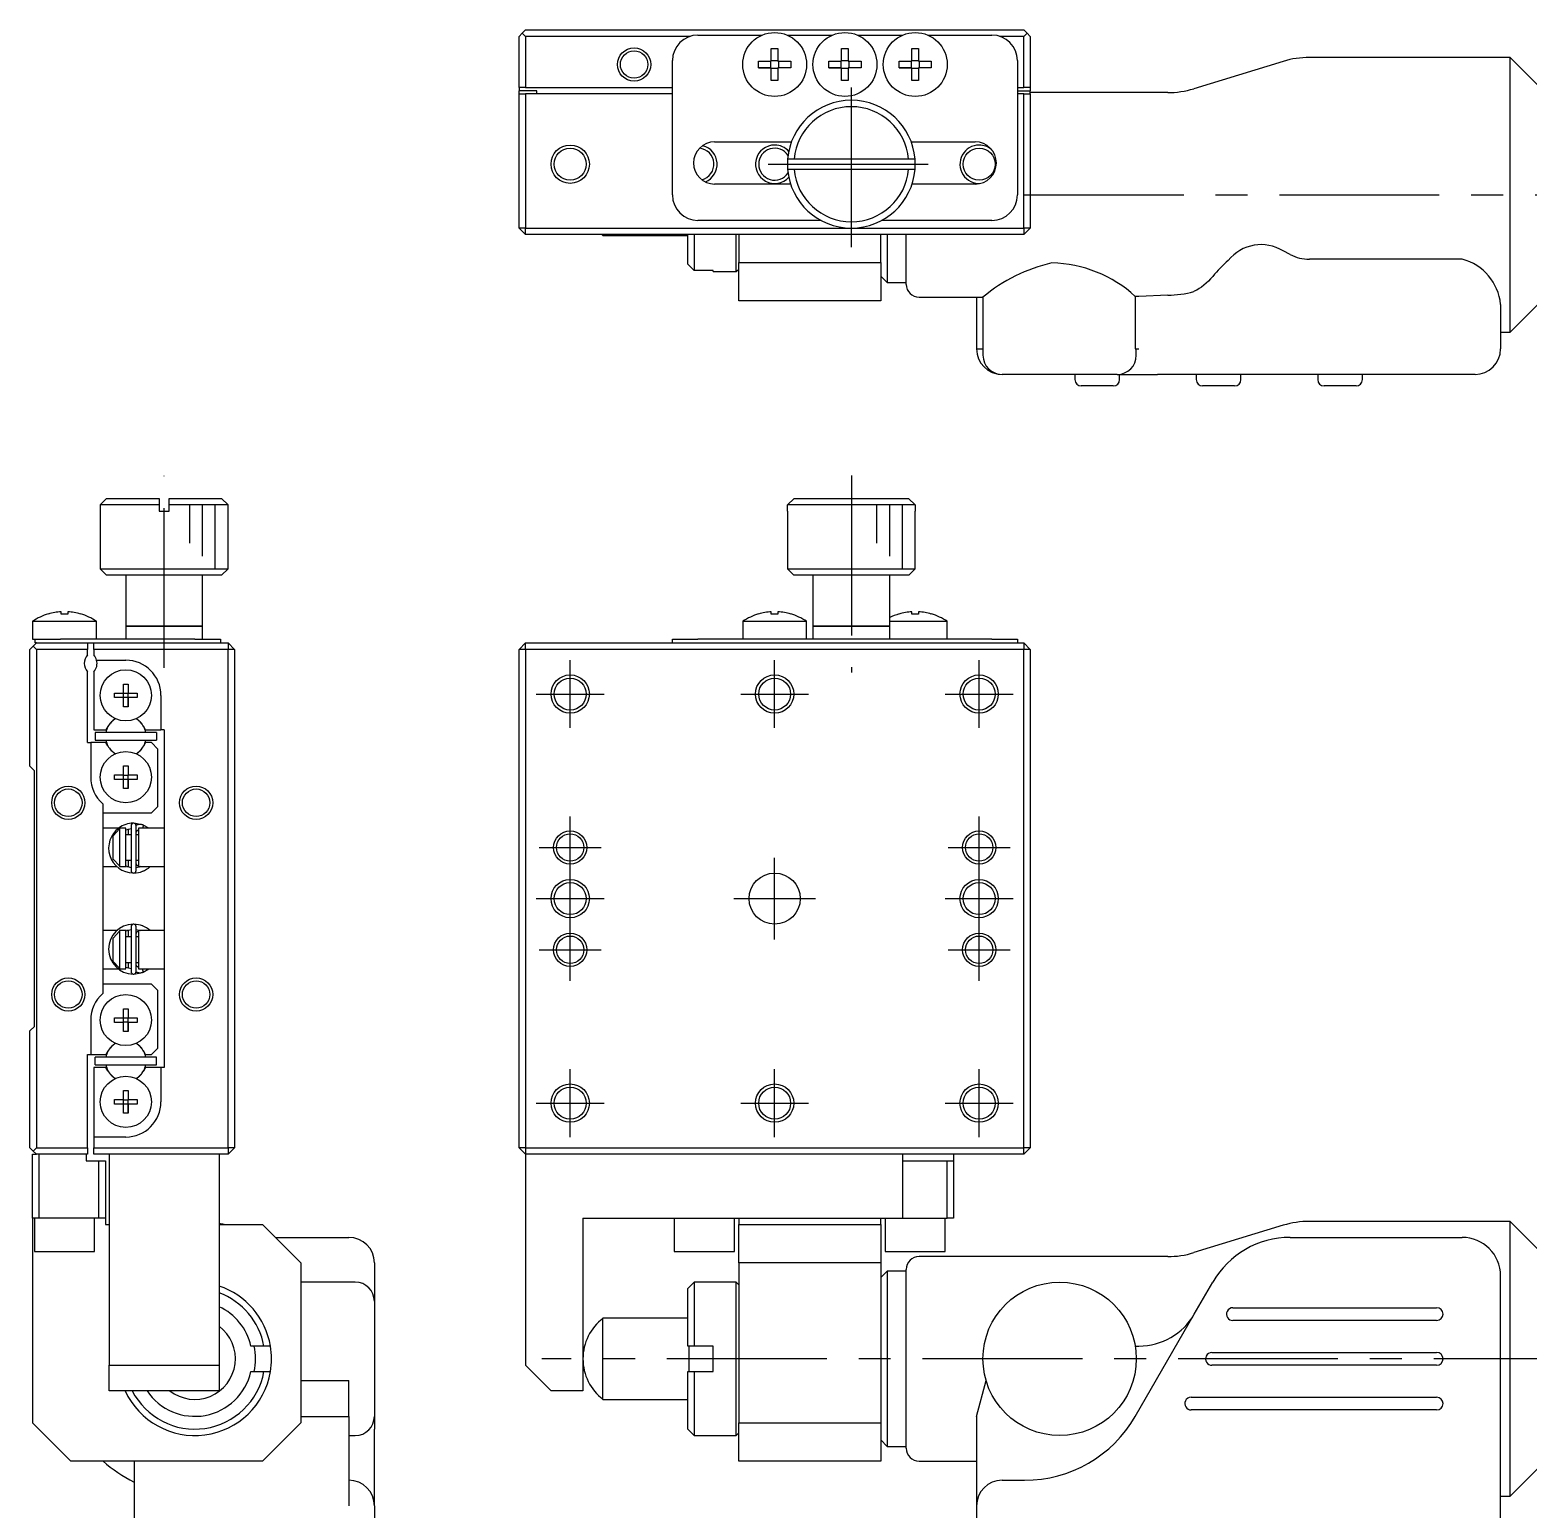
# Model space of a CAD drawing. Extents: x 19 to 436, y 13 to 209.
# Drawn here: x 26.1 to 143.3, y 93.2 to 208.9 of the extents above; entities that cross this region are included whole.
import ezdxf

# ---------------------------------------------------------------- set-up
doc = ezdxf.new("R2010")
doc.units = 0
doc.header["$LTSCALE"] = 10
doc.linetypes.add('CENTER', pattern=[2, 1.25, -0.25, 0.25, -0.25])
doc.layers.get('0').update_dxf_attribs({"linetype": 'CONTINUOUS'})
doc.layers.add('CENTER', color=1, linetype='CENTER')

msp = doc.modelspace()

# ---------------------------------------------------------------- linework, layer by layer
at = {"color": 7, "linetype": 'CONTINUOUS'}
for p, q in [((64.344929, 208.425), (64.594929, 208.675)), ((64.594929, 208.675), (64.844929, 208.925)), ((64.594929, 208.675), (64.844929, 208.425)), ((64.844929, 208.925), (103.844929, 208.925)), ((104.094929, 208.675), (103.844929, 208.925)), ((103.844929, 208.425), (104.094929, 208.675)), ((104.094929, 208.675), (104.344929, 208.425)), ((64.344929, 204.425), (64.344929, 208.425)), ((64.844929, 208.425), (64.844929, 204.425)), ((77.72043, 208.425), (64.844929, 208.425)), ((78.344929, 208.525), (83.365134, 208.525)), ((84.084929, 207.48359), (84.604929, 207.48359)), ((84.084929, 206.485), (84.084929, 207.48359)), ((84.604929, 207.48359), (84.604929, 206.485)), ((85.324725, 208.525), (88.865134, 208.525)), ((89.584929, 207.48359), (90.104929, 207.48359)), ((89.584929, 206.485), (89.584929, 207.48359)), ((90.104929, 207.48359), (90.104929, 206.485)), ((90.824725, 208.525), (94.365134, 208.525)), ((95.084929, 207.48359), (95.604929, 207.48359)), ((95.084929, 206.485), (95.084929, 207.48359)), ((95.604929, 207.48359), (95.604929, 206.485)), ((96.324725, 208.525), (101.344929, 208.525)), ((103.844929, 208.425), (101.969429, 208.425)), ((103.844929, 204.425), (103.844929, 208.425)), ((104.344929, 208.425), (104.344929, 204.425)), ((76.344929, 196.025), (76.344929, 206.525)), ((83.08634, 205.965), (83.08634, 206.485)), ((83.08634, 206.485), (84.084929, 206.485)), ((84.043555, 205.965), (84.043555, 206.485)), ((84.084929, 206.526375), (84.604929, 206.526375)), ((84.604929, 206.485), (85.603519, 206.485)), ((84.646304, 206.485), (84.646304, 205.965)), ((85.603519, 206.485), (85.603519, 205.965)), ((88.58634, 205.965), (88.58634, 206.485)), ((88.58634, 206.485), (89.584929, 206.485)), ((89.543555, 205.965), (89.543555, 206.485)), ((89.584929, 206.526375), (90.104929, 206.526375)), ((90.104929, 206.485), (91.103519, 206.485)), ((90.146304, 206.485), (90.146304, 205.965)), ((91.103519, 206.485), (91.103519, 205.965)), ((94.08634, 205.965), (94.08634, 206.485)), ((94.08634, 206.485), (95.084929, 206.485)), ((95.043555, 205.965), (95.043555, 206.485)), ((95.084929, 206.526375), (95.604929, 206.526375)), ((95.604929, 206.485), (96.603519, 206.485)), ((95.646304, 206.485), (95.646304, 205.965)), ((96.603519, 206.485), (96.603519, 205.965)), ((103.344929, 206.525), (103.344929, 196.025)), ((124.144984, 206.469461), (117.144875, 204.330539)), ((141.894929, 206.775), (126.190513, 206.775)), ((141.894929, 185.275), (141.894929, 206.775)), ((144.144929, 204.525), (141.894929, 206.775)), ((84.084929, 205.965), (83.08634, 205.965)), ((83.08634, 205.965), (84.043555, 205.965)), ((84.084929, 205.965), (84.043555, 205.965)), ((84.084929, 204.96641), (84.084929, 205.965)), ((84.604929, 205.923625), (84.084929, 205.923625)), ((84.604929, 205.965), (84.604929, 204.96641)), ((85.603519, 205.965), (84.604929, 205.965)), ((84.646304, 205.965), (84.604929, 205.965)), ((85.603519, 205.965), (84.646304, 205.965)), ((89.584929, 205.965), (88.58634, 205.965)), ((88.58634, 205.965), (89.543555, 205.965)), ((89.584929, 205.965), (89.543555, 205.965)), ((89.584929, 204.96641), (89.584929, 205.965)), ((90.104929, 205.923625), (89.584929, 205.923625)), ((90.104929, 205.965), (90.104929, 204.96641)), ((91.103519, 205.965), (90.104929, 205.965)), ((90.146304, 205.965), (90.104929, 205.965)), ((91.103519, 205.965), (90.146304, 205.965)), ((95.084929, 205.965), (94.08634, 205.965)), ((94.08634, 205.965), (95.043555, 205.965)), ((95.084929, 205.965), (95.043555, 205.965)), ((95.084929, 204.96641), (95.084929, 205.965)), ((95.604929, 205.923625), (95.084929, 205.923625)), ((95.604929, 205.965), (95.604929, 204.96641)), ((96.603519, 205.965), (95.604929, 205.965)), ((95.646304, 205.965), (95.604929, 205.965)), ((96.603519, 205.965), (95.646304, 205.965)), ((64.844929, 204.425), (64.344929, 204.425)), ((64.344929, 204.425), (64.344929, 204.175)), ((65.744929, 204.175), (64.344929, 204.175)), ((64.344929, 203.925), (64.344929, 204.175)), ((64.844929, 204.425), (76.344929, 204.425)), ((65.744929, 203.925), (65.744929, 204.175)), ((84.604929, 204.96641), (84.084929, 204.96641)), ((90.104929, 204.96641), (89.584929, 204.96641)), ((95.604929, 204.96641), (95.084929, 204.96641)), ((103.344929, 204.425), (103.844929, 204.425)), ((103.344929, 204.175), (104.344929, 204.175)), ((104.344929, 204.425), (103.844929, 204.425)), ((104.344929, 204.425), (104.344929, 204.175)), ((104.344929, 203.925), (104.344929, 204.175)), ((115.099346, 204.025), (104.344929, 204.025)), ((64.344929, 193.425), (64.344929, 203.925)), ((64.344929, 203.925), (64.844929, 203.925)), ((64.844929, 203.925), (64.844929, 193.425)), ((76.344929, 203.925), (64.844929, 203.925)), ((103.844929, 203.925), (103.344929, 203.925)), ((103.844929, 193.425), (103.844929, 203.925)), ((103.844929, 203.925), (104.344929, 203.925)), ((104.344929, 203.925), (104.344929, 193.425)), ((79.644929, 200.175), (85.661181, 200.175)), ((95.028678, 200.175), (100.044929, 200.175)), ((85.862742, 198.825), (85.360955, 198.825)), ((94.827116, 198.825), (85.862742, 198.825)), ((95.328904, 198.825), (94.827116, 198.825)), ((85.360955, 198.025), (85.862742, 198.025)), ((85.862742, 198.025), (94.827116, 198.025)), ((94.827116, 198.025), (95.328904, 198.025)), ((85.591247, 196.875), (79.644929, 196.875)), ((100.044929, 196.875), (95.098612, 196.875)), ((64.844929, 193.425), (64.344929, 193.425)), ((64.844929, 192.925), (64.344929, 193.425)), ((64.844929, 193.425), (90.344929, 193.425)), ((64.844929, 192.925), (64.844929, 193.425)), ((87.970061, 194.025), (78.344929, 194.025)), ((90.344929, 193.425), (103.844929, 193.425)), ((101.344929, 194.025), (92.719798, 194.025)), ((103.844929, 193.425), (103.844929, 192.925)), ((104.344929, 193.425), (103.844929, 192.925)), ((104.344929, 193.425), (103.844929, 193.425)), ((103.844929, 192.925), (64.844929, 192.925)), ((70.911953, 192.85), (70.911953, 192.925)), ((70.911953, 192.85), (77.544929, 192.85)), ((77.544929, 190.616673), (77.544929, 192.925)), ((78.044929, 192.925), (78.044929, 190.10892)), ((81.344929, 190.025), (81.344929, 192.925)), ((81.544929, 192.925), (81.544929, 190.725)), ((92.644929, 190.725), (92.644929, 192.925)), ((93.144929, 192.925), (93.144929, 189.175)), ((94.644929, 189.025), (94.644929, 192.925)), ((124.686381, 191.35341), (124.144984, 191.63926)), ((78.044929, 190.10892), (77.544929, 190.616673)), ((79.544929, 190.10892), (78.044929, 190.10892)), ((79.544929, 190.025), (79.544929, 190.10892)), ((79.544929, 190.025), (81.344929, 190.025)), ((81.344929, 190.025), (81.544929, 190.225)), ((81.544929, 190.725), (92.644929, 190.725)), ((81.544929, 187.725), (81.544929, 190.725)), ((92.644929, 190.725), (92.644929, 187.725)), ((138.144929, 190.993847), (126.190513, 190.993847)), ((92.644929, 189.675), (93.144929, 189.175)), ((93.144929, 189.175), (94.644929, 189.175)), ((117.74931, 188.815841), (117.562742, 188.690072)), ((117.932474, 188.955397), (117.74931, 188.815841)), ((118.111885, 189.108471), (117.932474, 188.955397)), ((118.287199, 189.274771), (118.111885, 189.108471)), ((118.458081, 189.45398), (118.287199, 189.274771)), ((118.624204, 189.645753), (118.458081, 189.45398)), ((92.644929, 187.725), (81.544929, 187.725)), ((95.644929, 188.025), (100.644929, 188.025)), ((100.144929, 188.025), (100.144929, 183.975)), ((100.644929, 188.025), (100.644929, 183.475)), ((112.850701, 188.087746), (112.561009, 188.087746)), ((112.561009, 188.087746), (112.561009, 183.975)), ((115.099346, 188.173484), (112.850701, 188.087746)), ((117.180828, 188.480825), (117.144875, 188.464771)), ((117.373127, 188.578328), (117.180828, 188.480825)), ((117.562742, 188.690072), (117.373127, 188.578328)), ((141.144929, 187.462728), (141.144929, 183.975)), ((141.894929, 185.275), (144.144929, 187.525)), ((141.144929, 185.275), (141.894929, 185.275)), ((100.144929, 183.975), (100.644929, 183.975)), ((112.561009, 183.975), (112.850701, 183.975)), ((112.644929, 183.475), (112.644929, 183.975)), ((111.144929, 181.975), (102.144929, 181.975)), ((107.834269, 181.975), (107.834269, 181.575)), ((111.144929, 181.975), (114.294077, 181.975)), ((111.334269, 181.575), (111.334269, 181.975)), ((120.356254, 181.975), (114.294077, 181.975)), ((117.334269, 181.975), (117.334269, 181.575)), ((124.686381, 181.975), (120.356254, 181.975)), ((120.834269, 181.575), (120.834269, 181.975)), ((138.144929, 181.975), (124.686381, 181.975)), ((126.834269, 181.975), (126.834269, 181.575)), ((130.334269, 181.575), (130.334269, 181.975)), ((139.144929, 181.975), (138.144929, 181.975)), ((110.834269, 181.075), (108.334269, 181.075)), ((120.334269, 181.075), (117.834269, 181.075)), ((129.834269, 181.075), (127.334269, 181.075)), ((32.075, 172.275), (31.575, 171.775)), ((36.175, 171.775), (31.575, 171.775)), ((31.575, 171.775), (31.575, 166.775)), ((32.075, 172.275), (36.175, 172.275)), ((36.175, 172.275), (36.175, 171.775)), ((36.175, 171.775), (36.175, 171.275)), ((36.175, 171.275), (36.975, 171.275)), ((36.975, 172.275), (41.075, 172.275)), ((36.975, 171.775), (36.975, 172.275)), ((41.575, 171.775), (36.975, 171.775)), ((36.975, 171.275), (36.975, 171.775)), ((41.575, 171.775), (41.075, 172.275)), ((41.575, 166.775), (41.575, 171.775)), ((85.344929, 171.275), (85.360955, 171.275)), ((85.344929, 171.275), (85.344929, 166.775)), ((85.360955, 171.775), (85.862742, 172.275)), ((95.328904, 171.775), (85.360955, 171.775)), ((85.360955, 171.275), (85.360955, 171.775)), ((85.862742, 172.275), (94.827116, 172.275)), ((94.827116, 172.275), (95.328904, 171.775)), ((95.328904, 171.775), (95.328904, 171.275)), ((95.328904, 171.275), (95.344929, 171.275)), ((95.344929, 166.775), (95.344929, 171.275)), ((31.575, 166.775), (36.575, 166.775)), ((31.575, 166.775), (32.075, 166.275)), ((36.575, 166.775), (41.575, 166.775)), ((41.075, 166.275), (41.575, 166.775)), ((85.344929, 166.775), (95.344929, 166.775)), ((85.344929, 166.775), (85.844929, 166.275)), ((94.844929, 166.275), (95.344929, 166.775)), ((36.575, 166.275), (32.075, 166.275)), ((33.575, 166.275), (33.575, 162.275)), ((41.075, 166.275), (36.575, 166.275)), ((39.575, 162.275), (39.575, 166.275)), ((94.844929, 166.275), (85.844929, 166.275)), ((87.344929, 166.275), (87.344929, 162.275)), ((93.344929, 162.275), (93.344929, 166.275)), ((27.51641, 163.237581), (27.513067, 163.244436)), ((28.515, 163.237581), (28.515, 163.409953)), ((29.035, 163.237581), (28.515, 163.237581)), ((29.035, 163.409953), (29.035, 163.237581)), ((30.036933, 163.244436), (30.03359, 163.237581)), ((83.08634, 163.237581), (83.082997, 163.244436)), ((83.08634, 163.237581), (83.082997, 163.244436)), ((84.084929, 163.237581), (84.084929, 163.409953)), ((84.604929, 163.237581), (84.084929, 163.237581)), ((84.604929, 163.409953), (84.604929, 163.237581)), ((85.606862, 163.244436), (85.603519, 163.237581)), ((85.606862, 163.244436), (85.603519, 163.237581)), ((94.08634, 163.237581), (94.082997, 163.244436)), ((94.08634, 163.237581), (94.082997, 163.244436)), ((95.084929, 163.237581), (95.084929, 163.409953)), ((95.604929, 163.237581), (95.084929, 163.237581)), ((95.604929, 163.409953), (95.604929, 163.237581)), ((96.606862, 163.244436), (96.603519, 163.237581)), ((96.606862, 163.244436), (96.603519, 163.237581)), ((26.275, 162.666657), (31.275, 162.666657)), ((26.275, 162.666657), (26.275, 161.275)), ((31.275, 161.275), (31.275, 162.666657)), ((33.575, 162.275), (36.575, 162.275)), ((39.575, 162.275), (33.575, 162.275)), ((33.575, 162.275), (33.575, 161.275)), ((36.575, 162.275), (39.575, 162.275)), ((39.575, 161.275), (39.575, 162.275)), ((81.844929, 162.666657), (86.844929, 162.666657)), ((81.844929, 162.666657), (81.844929, 161.275)), ((86.844929, 161.275), (86.844929, 162.666657)), ((87.344929, 162.275), (93.344929, 162.275)), ((93.344929, 162.275), (87.344929, 162.275)), ((87.344929, 162.275), (87.344929, 161.275)), ((93.344929, 162.666657), (97.844929, 162.666657)), ((93.344929, 161.275), (93.344929, 162.275)), ((97.844929, 161.275), (97.844929, 162.666657)), ((26.325, 160.725), (26.075, 160.475)), ((26.275, 161.275), (26.475, 161.275)), ((26.325, 160.725), (26.575, 160.975)), ((26.575, 160.475), (26.325, 160.725)), ((26.475, 160.975), (26.475, 161.275)), ((26.475, 161.275), (28.475, 161.275)), ((26.575, 160.975), (26.475, 160.975)), ((26.575, 160.975), (30.575, 160.975)), ((29.85, 161.275), (28.475, 161.275)), ((38.975, 161.275), (29.85, 161.275)), ((30.575, 160.975), (31.075, 160.975)), ((30.575, 160.975), (30.575, 160.475)), ((31.075, 160.975), (41.575, 160.975)), ((31.075, 160.475), (31.075, 160.975)), ((38.975, 161.275), (40.975, 161.275)), ((40.975, 161.275), (40.975, 160.975)), ((41.575, 160.975), (41.575, 160.475)), ((42.075, 160.475), (41.575, 160.975)), ((64.844929, 160.975), (64.344929, 160.475)), ((64.844929, 160.475), (64.844929, 160.975)), ((64.844929, 160.975), (103.844929, 160.975)), ((76.344929, 160.975), (76.344929, 161.275)), ((76.344929, 161.275), (78.344929, 161.275)), ((81.844929, 161.275), (78.344929, 161.275)), ((101.344929, 161.275), (81.844929, 161.275)), ((87.344929, 161.275), (86.844929, 161.275)), ((101.344929, 161.275), (103.344929, 161.275)), ((103.344929, 161.275), (103.344929, 160.975)), ((103.844929, 160.975), (103.844929, 160.475)), ((104.344929, 160.475), (103.844929, 160.975)), ((26.075, 151.325), (26.075, 160.475)), ((26.575, 160.475), (26.575, 121.475)), ((30.575, 160.475), (26.575, 160.475)), ((30.575, 160.036438), (30.575, 160.475)), ((31.075, 160.475), (31.075, 160.036438)), ((41.575, 160.475), (31.075, 160.475)), ((31.293246, 159.625), (33.575, 159.625)), ((41.575, 121.475), (41.575, 160.475)), ((42.075, 160.475), (41.575, 160.475)), ((42.075, 160.475), (42.075, 121.475)), ((64.844929, 160.475), (64.344929, 160.475)), ((64.344929, 121.475), (64.344929, 160.475)), ((103.844929, 160.475), (64.844929, 160.475)), ((64.844929, 160.475), (64.844929, 121.475)), ((103.844929, 121.475), (103.844929, 160.475)), ((104.344929, 160.475), (103.844929, 160.475)), ((104.344929, 160.475), (104.344929, 121.475)), ((30.575, 153.175), (30.575, 158.713562)), ((31.075, 158.713562), (31.075, 154.175)), ((33.395, 157.761361), (33.755, 157.761361)), ((33.395, 157.055), (33.395, 157.761361)), ((33.755, 157.761361), (33.755, 157.055)), ((33.755, 157.761361), (33.755, 157.055)), ((32.688639, 157.055), (33.395, 157.055)), ((32.688639, 156.695), (32.688639, 157.055)), ((33.395, 156.695), (32.688639, 156.695)), ((33.405372, 157.044628), (33.395, 157.055)), ((33.405372, 156.705372), (33.395, 156.695)), ((33.395, 155.988639), (33.395, 156.695)), ((33.755, 155.988639), (33.395, 155.988639)), ((33.405372, 156.705372), (33.405372, 157.044628)), ((33.405372, 157.044628), (33.744628, 157.044628)), ((33.744628, 156.705372), (33.405372, 156.705372)), ((33.744628, 157.044628), (33.755, 157.055)), ((33.744628, 157.044628), (33.744628, 156.705372)), ((33.744628, 156.705372), (33.755, 156.695)), ((33.755, 157.055), (34.461361, 157.055)), ((33.755, 156.695), (33.755, 155.988639)), ((34.461361, 156.695), (33.755, 156.695)), ((33.755, 155.988639), (33.755, 156.695)), ((34.461361, 157.055), (34.461361, 156.695)), ((36.325, 156.875), (36.325, 154.175)), ((31.075, 154.175), (32.024194, 154.175)), ((35.975, 153.975), (31.175, 153.975)), ((31.175, 153.975), (31.175, 153.375)), ((32.17436, 154.435095), (32.024194, 154.175)), ((35.125806, 154.175), (34.97564, 154.435095)), ((35.125806, 154.175), (36.325, 154.175)), ((35.975, 153.975), (35.975, 153.375)), ((36.575, 154.175), (36.325, 154.175)), ((36.575, 154.175), (36.575, 127.775)), ((30.575, 153.175), (30.825, 153.175)), ((30.825, 153.175), (30.825, 150.475)), ((32.024194, 153.175), (30.825, 153.175)), ((31.175, 153.375), (35.975, 153.375)), ((32.17436, 152.914905), (32.024194, 153.175)), ((35.125806, 153.175), (34.97564, 152.914905)), ((35.575, 153.175), (35.125806, 153.175)), ((36.075, 152.675), (35.575, 153.175)), ((36.075, 148.175), (36.075, 152.675)), ((26.075, 151.325), (26.425, 150.975)), ((33.395, 151.361361), (33.755, 151.361361)), ((33.395, 150.655), (33.395, 151.361361)), ((33.755, 151.361361), (33.755, 150.655)), ((33.755, 151.361361), (33.755, 150.655)), ((26.425, 130.975), (26.425, 150.975)), ((32.688639, 150.655), (33.395, 150.655)), ((32.688639, 150.295), (32.688639, 150.655)), ((33.395, 150.295), (32.688639, 150.295)), ((33.405372, 150.644628), (33.395, 150.655)), ((33.405372, 150.305372), (33.395, 150.295)), ((33.395, 149.588639), (33.395, 150.295)), ((33.405372, 150.305372), (33.405372, 150.644628)), ((33.405372, 150.644628), (33.744628, 150.644628)), ((33.744628, 150.305372), (33.405372, 150.305372)), ((33.744628, 150.644628), (33.755, 150.655)), ((33.744628, 150.644628), (33.744628, 150.305372)), ((33.744628, 150.305372), (33.755, 150.295)), ((33.755, 150.655), (34.461361, 150.655)), ((33.755, 150.295), (33.755, 149.588639)), ((34.461361, 150.295), (33.755, 150.295)), ((33.755, 149.588639), (33.755, 150.295)), ((34.461361, 150.655), (34.461361, 150.295)), ((33.755, 149.588639), (33.395, 149.588639)), ((31.775, 148.395938), (31.775, 133.554062)), ((35.575, 147.675), (36.075, 148.175)), ((31.775, 147.675), (35.575, 147.675)), ((33.981482, 146.678078), (33.981482, 143.178078)), ((34.954232, 146.71711), (34.205759, 146.876617)), ((34.410199, 146.724082), (34.378885, 146.710083)), ((34.381482, 143.178078), (34.381482, 146.678078)), ((34.442334, 146.736569), (34.410199, 146.724082)), ((34.475039, 146.747431), (34.442334, 146.736569)), ((34.508233, 146.756642), (34.475039, 146.747431)), ((34.541836, 146.764181), (34.508233, 146.756642)), ((34.575766, 146.770028), (34.541836, 146.764181)), ((34.609939, 146.774171), (34.575766, 146.770028)), ((34.644273, 146.776599), (34.609939, 146.774171)), ((34.678685, 146.777307), (34.644273, 146.776599)), ((34.713089, 146.776292), (34.678685, 146.777307)), ((34.747404, 146.773556), (34.713089, 146.776292)), ((34.781544, 146.769106), (34.747404, 146.773556)), ((34.815427, 146.762952), (34.781544, 146.769106)), ((34.84897, 146.755108), (34.815427, 146.762952)), ((34.88209, 146.745593), (34.84897, 146.755108)), ((34.953604, 146.717423), (34.880973, 146.474992)), ((34.914706, 146.73443), (34.88209, 146.745593)), ((34.8961, 146.532599), (34.889831, 146.517911)), ((34.902183, 146.547322), (34.8961, 146.532599)), ((34.908039, 146.561989), (34.902183, 146.547322)), ((34.913632, 146.576504), (34.908039, 146.561989)), ((34.918927, 146.590776), (34.913632, 146.576504)), ((34.945057, 146.722361), (34.914706, 146.73443)), ((34.923889, 146.604713), (34.918927, 146.590776)), ((34.928487, 146.618227), (34.923889, 146.604713)), ((34.932692, 146.631232), (34.928487, 146.618227)), ((34.936476, 146.643644), (34.932692, 146.631232)), ((34.939816, 146.655385), (34.936476, 146.643644)), ((34.942691, 146.666379), (34.939816, 146.655385)), ((34.945081, 146.676556), (34.942691, 146.666379)), ((34.943376, 146.722715), (34.945635, 146.722062)), ((35.366268, 146.47502), (34.944514, 146.721319)), ((34.946972, 146.685853), (34.945081, 146.676556)), ((34.945635, 146.722062), (34.94739, 146.720238)), ((34.948352, 146.694208), (34.946972, 146.685853)), ((34.94739, 146.720238), (34.948632, 146.717254)), ((34.949212, 146.70157), (34.948352, 146.694208)), ((34.948632, 146.717254), (34.949352, 146.71313)), ((34.949546, 146.70789), (34.949212, 146.70157)), ((34.949352, 146.71313), (34.949546, 146.70789)), ((32.996566, 146.475), (31.775, 146.475)), ((32.575, 145.891515), (33.075, 146.420683)), ((32.575, 144.058485), (32.575, 145.891515)), ((33.075, 146.475), (33.075, 146.420683)), ((33.575, 146.475), (33.075, 146.475)), ((33.075, 146.420683), (33.075, 143.529317)), ((33.574868, 146.355394), (33.981431, 146.466258)), ((33.575, 143.475), (33.575, 146.475)), ((33.981482, 145.975), (33.575, 145.975)), ((33.775, 145.975), (33.775, 146.42483)), ((34.381482, 146.077191), (34.381809, 146.091146)), ((34.575, 145.975), (34.381482, 145.975)), ((34.381809, 146.091146), (34.382843, 146.10584)), ((34.382843, 146.10584), (34.384583, 146.120466)), ((34.384583, 146.120466), (34.387023, 146.13499)), ((34.387023, 146.13499), (34.39016, 146.149376)), ((34.39016, 146.149376), (34.393987, 146.163593)), ((34.393987, 146.163593), (34.398494, 146.177607)), ((34.398494, 146.177607), (34.403673, 146.191385)), ((34.403673, 146.191385), (34.409512, 146.204896)), ((34.409512, 146.204896), (34.416, 146.218107)), ((34.416, 146.218107), (34.423122, 146.230986)), ((34.423122, 146.230986), (34.430863, 146.243503)), ((34.430863, 146.243503), (34.439208, 146.255627)), ((34.439208, 146.255627), (34.448137, 146.267329)), ((34.448137, 146.267329), (34.457633, 146.278579)), ((34.457633, 146.278579), (34.467673, 146.289348)), ((34.467673, 146.289348), (34.478236, 146.29961)), ((34.478236, 146.29961), (34.489298, 146.309337)), ((34.489298, 146.309337), (34.500835, 146.318504)), ((34.500835, 146.318504), (34.512819, 146.327086)), ((34.512819, 146.327086), (34.525223, 146.335058)), ((34.525223, 146.335058), (34.538018, 146.3424)), ((34.538018, 146.3424), (34.551172, 146.349089)), ((34.551172, 146.349089), (34.564655, 146.355106)), ((34.564655, 146.355106), (34.574977, 146.359172)), ((34.575, 146.475), (34.575, 143.475)), ((36.575, 146.475), (34.575, 146.475)), ((34.876893, 146.48902), (34.870306, 146.475)), ((34.883415, 146.503354), (34.876893, 146.48902)), ((34.889831, 146.517911), (34.883415, 146.503354)), ((31.775, 143.475), (32.883166, 143.475)), ((33.075, 143.529317), (32.575, 144.058485)), ((33.075, 143.529317), (33.075, 143.475)), ((33.075, 143.475), (33.575, 143.475)), ((33.981428, 143.390185), (33.574915, 143.500427)), ((33.575, 143.975), (33.981482, 143.975)), ((33.640484, 143.475), (33.640644, 143.475)), ((33.640906, 143.475), (33.775, 143.475)), ((33.775, 143.475), (33.775, 143.975)), ((34.381482, 143.975), (34.575, 143.975)), ((34.381531, 143.773642), (34.381482, 143.778965)), ((34.382151, 143.75892), (34.381531, 143.773642)), ((34.609819, 143.437495), (34.381541, 143.389872)), ((34.383479, 143.744242), (34.382151, 143.75892)), ((34.385512, 143.729642), (34.383479, 143.744242)), ((34.388246, 143.715155), (34.385512, 143.729642)), ((34.391677, 143.700813), (34.388246, 143.715155)), ((34.395797, 143.68665), (34.391677, 143.700813)), ((34.400599, 143.672701), (34.395797, 143.68665)), ((34.406073, 143.658997), (34.400599, 143.672701)), ((34.412207, 143.645573), (34.406073, 143.658997)), ((34.41899, 143.63246), (34.412207, 143.645573)), ((34.426407, 143.619691), (34.41899, 143.63246)), ((34.434442, 143.607297), (34.426407, 143.619691)), ((34.443079, 143.595309), (34.434442, 143.607297)), ((34.452299, 143.583758), (34.443079, 143.595309)), ((34.462081, 143.572674), (34.452299, 143.583758)), ((34.472404, 143.562086), (34.462081, 143.572674)), ((34.483244, 143.552021), (34.472404, 143.562086)), ((34.494577, 143.542507), (34.483244, 143.552021)), ((34.506376, 143.533571), (34.494577, 143.542507)), ((34.518613, 143.525237), (34.506376, 143.533571)), ((34.531258, 143.517528), (34.518613, 143.525237)), ((34.54428, 143.510467), (34.531258, 143.517528)), ((34.557647, 143.504075), (34.54428, 143.510467)), ((34.571325, 143.498371), (34.557647, 143.504075)), ((34.574977, 143.496984), (34.571325, 143.498371)), ((34.575, 143.475), (36.575, 143.475)), ((34.722486, 143.474662), (34.609819, 143.437495)), ((34.885526, 143.111653), (34.886433, 143.111945)), ((34.886433, 143.111945), (34.889693, 143.113003)), ((34.889693, 143.113003), (34.890844, 143.113381)), ((34.890844, 143.113381), (34.891742, 143.113677)), ((34.891742, 143.113677), (34.893013, 143.114099)), ((34.893013, 143.114099), (34.945057, 143.133795)), ((34.940773, 143.133891), (34.943376, 143.133441)), ((34.943376, 143.133441), (34.943018, 143.134303)), ((34.945057, 143.133795), (34.943376, 143.133441)), ((34.945814, 143.13421), (34.945057, 143.133795)), ((32.883261, 138.475), (31.775, 138.475)), ((32.575, 137.891515), (33.075, 138.420683)), ((32.88387, 138.475), (32.883644, 138.475)), ((33.075, 138.475), (33.075, 138.420683)), ((33.575, 138.475), (33.075, 138.475)), ((33.075, 138.420683), (33.075, 135.529317)), ((33.57481, 138.449529), (33.981478, 138.559822)), ((33.575, 135.475), (33.575, 138.475)), ((33.775, 138.475), (33.640825, 138.475)), ((33.775, 137.975), (33.775, 138.475)), ((33.981482, 138.771922), (33.981482, 135.271922)), ((34.381482, 135.271922), (34.381482, 138.771922)), ((34.381574, 138.560124), (34.610095, 138.512425)), ((34.416, 138.31195), (34.423122, 138.32483)), ((34.423122, 138.32483), (34.430863, 138.337347)), ((34.430863, 138.337347), (34.439208, 138.349471)), ((34.439208, 138.349471), (34.448137, 138.361173)), ((34.448137, 138.361173), (34.457633, 138.372422)), ((34.457633, 138.372422), (34.467673, 138.383192)), ((34.467673, 138.383192), (34.478236, 138.393454)), ((34.478236, 138.393454), (34.489298, 138.403181)), ((34.489298, 138.403181), (34.500835, 138.412348)), ((34.500835, 138.412348), (34.512819, 138.42093)), ((34.512819, 138.42093), (34.525223, 138.428902)), ((34.525223, 138.428902), (34.538018, 138.436244)), ((34.538018, 138.436244), (34.551172, 138.442933)), ((34.551172, 138.442933), (34.564655, 138.44895)), ((34.564655, 138.44895), (34.574977, 138.453016)), ((34.575, 138.475), (34.575, 135.475)), ((36.575, 138.475), (34.575, 138.475)), ((34.610095, 138.512425), (34.722765, 138.475234)), ((34.884694, 138.838612), (34.883645, 138.838946)), ((34.886068, 138.838173), (34.884694, 138.838612)), ((34.887058, 138.837854), (34.886068, 138.838173)), ((34.887953, 138.837564), (34.887058, 138.837854)), ((34.889387, 138.837097), (34.887953, 138.837564)), ((34.890948, 138.836585), (34.889387, 138.837097)), ((34.892001, 138.836237), (34.890948, 138.836585)), ((34.893509, 138.835736), (34.892001, 138.836237)), ((34.896004, 138.834898), (34.893509, 138.835736)), ((34.897984, 138.834225), (34.896004, 138.834898)), ((34.945057, 138.816205), (34.897984, 138.834225)), ((34.943376, 138.816559), (34.942999, 138.815651)), ((34.945057, 138.816205), (34.943376, 138.816559)), ((34.945814, 138.81579), (34.945057, 138.816205)), ((32.575, 136.058485), (32.575, 137.891515)), ((33.981482, 137.975), (33.575, 137.975)), ((34.381482, 138.171035), (34.381809, 138.184989)), ((34.575, 137.975), (34.381482, 137.975)), ((34.381809, 138.184989), (34.382843, 138.199684)), ((34.382843, 138.199684), (34.384583, 138.21431)), ((34.384583, 138.21431), (34.387023, 138.228833)), ((34.387023, 138.228833), (34.39016, 138.24322)), ((34.39016, 138.24322), (34.393987, 138.257437)), ((34.393987, 138.257437), (34.398494, 138.271451)), ((34.398494, 138.271451), (34.403673, 138.285229)), ((34.403673, 138.285229), (34.409512, 138.29874)), ((34.409512, 138.29874), (34.416, 138.31195)), ((33.075, 135.529317), (32.575, 136.058485)), ((31.775, 135.475), (32.996391, 135.475)), ((32.996849, 135.475), (32.996986, 135.475)), ((33.075, 135.529317), (33.075, 135.475)), ((33.075, 135.475), (33.575, 135.475)), ((33.98146, 135.483739), (33.574853, 135.594613)), ((33.575, 135.975), (33.981482, 135.975)), ((33.775, 135.525616), (33.775, 135.975)), ((34.207013, 135.0734), (34.89094, 135.206933)), ((34.378836, 135.23994), (34.390907, 135.234321)), ((34.381482, 135.975), (34.575, 135.975)), ((34.381531, 135.867486), (34.381482, 135.872809)), ((34.382151, 135.852764), (34.381531, 135.867486)), ((34.383479, 135.838086), (34.382151, 135.852764)), ((34.385512, 135.823486), (34.383479, 135.838086)), ((34.388246, 135.808998), (34.385512, 135.823486)), ((34.391677, 135.794656), (34.388246, 135.808998)), ((34.390907, 135.234321), (34.422687, 135.220845)), ((34.395797, 135.780494), (34.391677, 135.794656)), ((34.400599, 135.766545), (34.395797, 135.780494)), ((34.406073, 135.752841), (34.400599, 135.766545)), ((34.412207, 135.739417), (34.406073, 135.752841)), ((34.41899, 135.726304), (34.412207, 135.739417)), ((34.426407, 135.713535), (34.41899, 135.726304)), ((34.422687, 135.220845), (34.455082, 135.208981)), ((34.434442, 135.701141), (34.426407, 135.713535)), ((34.443079, 135.689153), (34.434442, 135.701141)), ((34.452299, 135.677602), (34.443079, 135.689153)), ((34.462081, 135.666518), (34.452299, 135.677602)), ((34.455082, 135.208981), (34.488013, 135.198756)), ((34.472404, 135.655929), (34.462081, 135.666518)), ((34.483244, 135.645865), (34.472404, 135.655929)), ((34.494577, 135.636351), (34.483244, 135.645865)), ((34.488013, 135.198756), (34.521399, 135.190194)), ((34.506376, 135.627415), (34.494577, 135.636351)), ((34.518613, 135.61908), (34.506376, 135.627415)), ((34.531258, 135.611372), (34.518613, 135.61908)), ((34.521399, 135.190194), (34.555159, 135.183315)), ((34.54428, 135.604311), (34.531258, 135.611372)), ((34.557647, 135.597919), (34.54428, 135.604311)), ((34.555159, 135.183315), (34.589209, 135.178135)), ((34.571325, 135.592214), (34.557647, 135.597919)), ((34.574977, 135.590828), (34.571325, 135.592214)), ((34.575, 135.475), (36.575, 135.475)), ((34.589209, 135.178135), (34.623466, 135.174666)), ((34.623466, 135.174666), (34.657847, 135.172916)), ((34.657847, 135.172916), (34.692268, 135.172888)), ((34.692268, 135.172888), (34.726645, 135.174582)), ((34.726645, 135.174582), (34.760895, 135.177995)), ((34.760895, 135.177995), (34.794933, 135.183116)), ((34.794933, 135.183116), (34.828678, 135.189935)), ((34.828678, 135.189935), (34.862046, 135.198434)), ((34.862046, 135.198434), (34.894957, 135.208593)), ((34.876893, 135.46098), (34.870306, 135.475)), ((34.883415, 135.446646), (34.876893, 135.46098)), ((34.953604, 135.232577), (34.880973, 135.475008)), ((34.889831, 135.432089), (34.883415, 135.446646)), ((34.8961, 135.417401), (34.889831, 135.432089)), ((34.894957, 135.208593), (34.927331, 135.220388)), ((34.902183, 135.402678), (34.8961, 135.417401)), ((34.908039, 135.388011), (34.902183, 135.402678)), ((34.913632, 135.373496), (34.908039, 135.388011)), ((34.918927, 135.359224), (34.913632, 135.373496)), ((34.923889, 135.345287), (34.918927, 135.359224)), ((34.928487, 135.331773), (34.923889, 135.345287)), ((34.927331, 135.220388), (34.945057, 135.227639)), ((34.932692, 135.318768), (34.928487, 135.331773)), ((34.936476, 135.306356), (34.932692, 135.318768)), ((34.939816, 135.294615), (34.936476, 135.306356)), ((34.942691, 135.283621), (34.939816, 135.294615)), ((34.945081, 135.273444), (34.942691, 135.283621)), ((34.943376, 135.227285), (34.945635, 135.227938)), ((34.944514, 135.228681), (35.366176, 135.47491)), ((34.946972, 135.264147), (34.945081, 135.273444)), ((34.945635, 135.227938), (34.94739, 135.229762)), ((34.948352, 135.255792), (34.946972, 135.264147)), ((34.94739, 135.229762), (34.948632, 135.232746)), ((34.949212, 135.24843), (34.948352, 135.255792)), ((34.948632, 135.232746), (34.949352, 135.23687)), ((34.949546, 135.24211), (34.949212, 135.24843)), ((34.949352, 135.23687), (34.949546, 135.24211)), ((35.575, 134.275), (31.775, 134.275)), ((36.075, 133.775), (35.575, 134.275)), ((36.075, 129.275), (36.075, 133.775)), ((30.825, 131.475), (30.825, 128.775)), ((32.688639, 131.655), (33.395, 131.655)), ((32.688639, 131.295), (32.688639, 131.655)), ((33.395, 131.295), (32.688639, 131.295)), ((33.395, 132.361361), (33.755, 132.361361)), ((33.395, 131.655), (33.395, 132.361361)), ((33.405372, 131.644628), (33.395, 131.655)), ((33.405372, 131.305372), (33.395, 131.295)), ((33.395, 130.588639), (33.395, 131.295)), ((33.405372, 131.305372), (33.405372, 131.644628)), ((33.405372, 131.644628), (33.744628, 131.644628)), ((33.744628, 131.305372), (33.405372, 131.305372)), ((33.744628, 131.644628), (33.755, 131.655)), ((33.744628, 131.644628), (33.744628, 131.305372)), ((33.744628, 131.305372), (33.755, 131.295)), ((33.755, 132.361361), (33.755, 131.655)), ((33.755, 132.361361), (33.755, 131.655)), ((33.755, 131.655), (34.461361, 131.655)), ((33.755, 131.295), (33.755, 130.588639)), ((34.461361, 131.295), (33.755, 131.295)), ((33.755, 130.588639), (33.755, 131.295)), ((34.461361, 131.655), (34.461361, 131.295)), ((26.425, 130.975), (26.075, 130.625)), ((26.075, 121.475), (26.075, 130.625)), ((33.755, 130.588639), (33.395, 130.588639)), ((32.17436, 129.035095), (32.024194, 128.775)), ((35.125806, 128.775), (34.97564, 129.035095)), ((35.575, 128.775), (36.075, 129.275)), ((30.575, 128.775), (30.825, 128.775)), ((30.575, 121.475), (30.575, 128.775)), ((30.825, 128.775), (32.024194, 128.775)), ((32.024194, 127.775), (31.075, 127.775)), ((31.075, 127.775), (31.075, 122.325)), ((35.975, 128.575), (31.175, 128.575)), ((31.175, 127.975), (31.175, 128.575)), ((31.175, 127.975), (35.975, 127.975)), ((32.17436, 127.514905), (32.024194, 127.775)), ((35.125806, 127.775), (34.97564, 127.514905)), ((35.125806, 128.775), (35.575, 128.775)), ((36.325, 127.775), (35.125806, 127.775)), ((35.975, 127.975), (35.975, 128.575)), ((36.325, 127.775), (36.325, 125.075)), ((36.575, 127.775), (36.325, 127.775)), ((33.395, 125.961361), (33.755, 125.961361)), ((33.395, 125.255), (33.395, 125.961361)), ((33.755, 125.961361), (33.755, 125.255)), ((33.755, 125.961361), (33.755, 125.255)), ((32.688639, 125.255), (33.395, 125.255)), ((32.688639, 124.895), (32.688639, 125.255)), ((33.395, 124.895), (32.688639, 124.895)), ((33.405372, 125.244628), (33.395, 125.255)), ((33.405372, 124.905372), (33.395, 124.895)), ((33.395, 124.188639), (33.395, 124.895)), ((33.405372, 124.905372), (33.405372, 125.244628)), ((33.405372, 125.244628), (33.744628, 125.244628)), ((33.744628, 124.905372), (33.405372, 124.905372)), ((33.744628, 125.244628), (33.755, 125.255)), ((33.744628, 125.244628), (33.744628, 124.905372)), ((33.744628, 124.905372), (33.755, 124.895)), ((33.755, 125.255), (34.461361, 125.255)), ((33.755, 124.895), (33.755, 124.188639)), ((34.461361, 124.895), (33.755, 124.895)), ((33.755, 124.188639), (33.755, 124.895)), ((34.461361, 125.255), (34.461361, 124.895)), ((33.755, 124.188639), (33.395, 124.188639)), ((31.075, 122.325), (31.075, 121.475)), ((33.575, 122.325), (31.075, 122.325)), ((26.075, 121.475), (26.325, 121.225)), ((26.275, 115.975), (26.275, 120.975)), ((26.275, 120.975), (26.575, 120.975)), ((26.325, 121.225), (26.575, 121.475)), ((26.575, 120.975), (26.325, 121.225)), ((26.575, 121.475), (30.575, 121.475)), ((30.575, 120.975), (26.575, 120.975)), ((26.775, 120.975), (26.775, 115.975)), ((30.475, 120.975), (30.475, 120.475)), ((30.575, 121.475), (30.575, 120.975)), ((31.075, 121.475), (41.575, 121.475)), ((31.075, 120.975), (31.075, 121.475)), ((32.275, 120.975), (31.075, 120.975)), ((40.875, 120.975), (32.275, 120.975)), ((32.275, 120.975), (32.275, 104.475)), ((40.875, 120.975), (32.275, 120.975)), ((40.875, 120.975), (40.875, 104.475)), ((41.575, 120.975), (40.875, 120.975)), ((42.075, 121.475), (41.575, 121.475)), ((41.575, 121.475), (41.575, 120.975)), ((42.075, 121.475), (41.575, 120.975)), ((64.844929, 121.475), (64.344929, 121.475)), ((64.344929, 121.475), (64.844929, 120.975)), ((64.844929, 121.475), (64.844929, 120.975)), ((64.844929, 121.475), (103.844929, 121.475)), ((64.844929, 120.975), (64.844929, 104.475)), ((103.844929, 120.975), (64.844929, 120.975)), ((94.344929, 120.975), (94.344929, 115.975)), ((98.344929, 120.975), (98.344929, 120.475)), ((103.844929, 120.975), (103.844929, 121.475)), ((104.344929, 121.475), (103.844929, 121.475)), ((103.844929, 120.975), (104.344929, 121.475)), ((30.475, 120.475), (31.475, 120.475)), ((31.475, 115.975), (31.475, 120.475)), ((31.475, 120.475), (31.975, 120.475)), ((31.975, 120.475), (31.975, 115.975)), ((94.344929, 120.475), (97.844929, 120.475)), ((97.844929, 115.975), (97.844929, 120.475)), ((97.844929, 120.475), (98.344929, 120.475)), ((98.344929, 120.475), (98.344929, 115.975)), ((26.775, 115.975), (26.275, 115.975)), ((26.275, 115.975), (26.275, 99.975)), ((26.425, 115.975), (26.425, 113.375)), ((31.475, 115.975), (26.775, 115.975)), ((31.125, 113.375), (31.125, 115.975)), ((31.975, 115.975), (31.475, 115.975)), ((31.975, 115.975), (31.975, 115.475)), ((31.975, 115.475), (32.275, 115.475)), ((40.875, 115.475), (44.275, 115.475)), ((47.275, 112.475), (44.275, 115.475)), ((69.344929, 115.975), (94.344929, 115.975)), ((69.344929, 115.975), (69.344929, 102.475)), ((76.494929, 115.975), (76.494929, 113.375)), ((81.194929, 113.375), (81.194929, 115.975)), ((81.544929, 115.975), (81.544929, 115.475)), ((81.544929, 115.475), (92.644929, 115.475)), ((81.544929, 112.475), (81.544929, 115.475)), ((92.644929, 115.475), (92.644929, 115.975)), ((92.644929, 115.475), (92.644929, 112.475)), ((92.994929, 115.975), (92.994929, 113.375)), ((94.344929, 115.975), (97.844929, 115.975)), ((97.694929, 113.375), (97.694929, 115.975)), ((98.344929, 115.975), (97.844929, 115.975)), ((124.144984, 115.419461), (117.144875, 113.280539)), ((141.894929, 115.725), (126.190513, 115.725)), ((141.894929, 94.225), (141.894929, 115.725)), ((144.144929, 113.475), (141.894929, 115.725)), ((45.275, 114.475), (51.025, 114.475)), ((124.686381, 114.475), (138.144929, 114.475)), ((26.425, 113.375), (31.125, 113.375)), ((76.494929, 113.375), (78.844929, 113.375)), ((78.844929, 113.375), (81.194929, 113.375)), ((92.994929, 113.375), (95.344929, 113.375)), ((95.344929, 113.375), (97.694929, 113.375)), ((115.099346, 112.975), (95.644929, 112.975)), ((47.275, 112.475), (47.275, 99.975)), ((53.025, 112.475), (53.025, 109.975)), ((92.644929, 112.475), (81.544929, 112.475)), ((81.544929, 112.475), (81.544929, 99.975)), ((92.644929, 112.475), (92.644929, 99.975)), ((93.144929, 111.825), (92.644929, 111.325)), ((93.144929, 111.825), (93.144929, 98.125)), ((94.644929, 111.825), (93.144929, 111.825)), ((94.644929, 97.975), (94.644929, 111.975)), ((141.144929, 74.19734), (141.144929, 111.475)), ((51.525, 110.975), (47.275, 110.975)), ((78.044929, 110.975), (77.544929, 110.475)), ((77.544929, 105.975), (77.544929, 110.475)), ((78.044929, 110.975), (78.044929, 105.975)), ((81.344929, 110.975), (78.044929, 110.975)), ((81.344929, 104.975), (81.344929, 110.975)), ((81.544929, 110.775), (81.344929, 110.975)), ((117.180828, 108.475), (118.624204, 110.975)), ((53.025, 109.975), (53.025, 109.475)), ((53.025, 109.475), (53.025, 104.975)), ((70.911953, 101.8), (70.911953, 108.15)), ((77.544929, 108.15), (70.911953, 108.15)), ((112.562026, 100.475), (117.180828, 108.475)), ((120.196618, 108.975), (136.144929, 108.975)), ((136.144929, 107.975), (120.196618, 107.975)), ((43.618544, 105.975), (43.362482, 105.975)), ((44.383327, 105.975), (43.618544, 105.975)), ((44.89108, 105.975), (44.383327, 105.975)), ((78.044929, 105.975), (77.544929, 105.975)), ((77.644929, 103.974928), (77.644929, 105.975072)), ((79.544929, 105.975), (78.044929, 105.975)), ((79.544929, 103.975), (79.544929, 105.975)), ((112.561009, 105.975), (112.850701, 105.975)), ((32.275, 102.475), (32.275, 104.475)), ((32.275, 104.475), (40.875, 104.475)), ((40.875, 104.475), (40.875, 102.475)), ((53.025, 104.975), (53.025, 100.475)), ((64.844929, 104.475), (66.844929, 102.475)), ((81.344929, 98.975), (81.344929, 104.975)), ((118.564542, 105.475), (136.144929, 105.475)), ((136.144929, 104.475), (118.564542, 104.475)), ((43.362482, 103.975), (43.618544, 103.975)), ((43.618544, 103.975), (44.383327, 103.975)), ((44.383327, 103.975), (44.89108, 103.975)), ((47.275, 103.267224), (51.025, 103.267224)), ((51.025, 100.475), (51.025, 103.267224)), ((77.544929, 99.475), (77.544929, 103.975)), ((77.544929, 103.975), (78.044929, 103.975)), ((78.044929, 103.975), (78.044929, 98.975)), ((78.044929, 103.975), (79.544929, 103.975)), ((100.144929, 100.475), (100.893104, 103.267224)), ((40.875, 102.475), (32.275, 102.475)), ((69.344929, 102.475), (66.844929, 102.475)), ((70.911953, 101.8), (77.544929, 101.8)), ((116.932465, 101.975), (136.144929, 101.975)), ((136.144929, 100.975), (116.932465, 100.975)), ((26.275, 99.975), (29.275, 96.975)), ((44.275, 96.975), (47.275, 99.975)), ((47.275, 100.475), (51.025, 100.475)), ((51.025, 100.475), (51.025, 93.475)), ((53.025, 100.475), (53.025, 99.475)), ((81.544929, 99.975), (92.644929, 99.975)), ((81.544929, 96.975), (81.544929, 99.975)), ((92.644929, 99.975), (92.644929, 96.975)), ((100.144929, 100.475), (100.144929, 93.475)), ((51.025, 98.975), (51.525, 98.975)), ((53.025, 93.475), (53.025, 99.475)), ((77.544929, 99.475), (78.044929, 98.975)), ((78.044929, 98.975), (81.344929, 98.975)), ((81.344929, 98.975), (81.544929, 99.175)), ((92.644929, 98.625), (93.144929, 98.125)), ((93.144929, 98.125), (94.644929, 98.125)), ((44.275, 96.975), (29.275, 96.975)), ((34.225, 96.975), (34.225, 65.725)), ((92.644929, 96.975), (81.544929, 96.975)), ((95.644929, 96.975), (100.144929, 96.975)), ((141.894929, 94.225), (144.144929, 96.475)), ((102.144929, 95.475), (103.901772, 95.475)), ((141.144929, 94.225), (141.894929, 94.225)), ((53.025, 93.475), (53.025, 65.725)), ((100.144929, 93.475), (100.144929, 65.725))]:
    msp.add_line(p, q, dxfattribs=at)
at = {"color": 3, "linetype": 'CONTINUOUS'}
for p, q in [((38.575, 168.775), (38.575, 171.775)), ((39.575, 167.775), (39.575, 171.775)), ((40.575, 166.775), (40.575, 171.775)), ((92.344929, 168.775), (92.344929, 171.775)), ((93.344929, 167.775), (93.344929, 171.775)), ((94.344929, 166.775), (94.344929, 171.775))]:
    msp.add_line(p, q, dxfattribs=at)
at = {"color": 7, "linetype": 'CONTINUOUS'}
for centre, radius in [((84.344929, 206.225), 2.5), ((89.844929, 206.225), 2.5), ((95.344929, 206.225), 2.5), ((73.344929, 206.225), 1.075), ((68.344929, 198.425), 1.25), ((100.344929, 198.425), 1.25), ((33.575, 156.875), 2), ((68.344929, 156.975), 1.25), ((84.344929, 156.975), 1.25), ((100.344929, 156.975), 1.25), ((33.575, 150.475), 2), ((29.075, 148.475), 1.075), ((39.075, 148.475), 1.075), ((68.344929, 144.975), 1.075), ((100.344929, 144.975), 1.075), ((68.344929, 140.975), 1.25), ((84.344929, 140.975), 2), ((100.344929, 140.975), 1.25), ((68.344929, 136.975), 1.075), ((100.344929, 136.975), 1.075), ((29.075, 133.475), 1.075), ((39.075, 133.475), 1.075), ((33.575, 131.475), 2), ((33.575, 125.075), 2), ((68.344929, 124.975), 1.25), ((84.344929, 124.975), 1.25), ((100.344929, 124.975), 1.25), ((106.644929, 104.975), 6)]:
    msp.add_circle(centre, radius, dxfattribs=at)
at = {"color": 3, "linetype": 'CONTINUOUS'}
for centre, radius in [((73.344929, 206.225), 1.3), ((68.344929, 198.425), 1.5), ((68.344929, 156.975), 1.5), ((84.344929, 156.975), 1.5), ((100.344929, 156.975), 1.5), ((29.075, 148.475), 1.3), ((39.075, 148.475), 1.3), ((68.344929, 144.975), 1.3), ((100.344929, 144.975), 1.3), ((68.344929, 140.975), 1.5), ((100.344929, 140.975), 1.5), ((68.344929, 136.975), 1.3), ((100.344929, 136.975), 1.3), ((29.075, 133.475), 1.3), ((39.075, 133.475), 1.3), ((68.344929, 124.975), 1.5), ((84.344929, 124.975), 1.5), ((100.344929, 124.975), 1.5)]:
    msp.add_circle(centre, radius, dxfattribs=at)
at = {"color": 7, "linetype": 'CONTINUOUS'}
for centre, radius, start, end in [((78.344929, 206.525), 2, 90, 180), ((101.344929, 206.525), 2, 0, 90), ((126.190513, 199.775), 7, 90, 106.990823), ((115.099346, 211.025), 7, 270, 286.990823), ((90.344929, 198.425), 5, 4.588566, 175.411434), ((90.344929, 198.425), 4.5, 5.099689, 174.900311), ((79.644929, 198.525), 1.65, 90, 270), ((78.344929, 198.425), 1.25, 283.934541, 84.86287), ((84.344929, 198.425), 1.25, 33.12294, 180), ((100.044929, 198.525), 1.65, 270, 90), ((84.344929, 198.425), 1.25, 180, 326.87706), ((90.344929, 198.425), 5, 175.411434, 184.588566), ((90.344929, 198.425), 5, 355.411434, 4.588566), ((90.344929, 198.425), 5, 184.588566, 355.411434), ((90.344929, 198.425), 4.5, 185.099689, 354.900311), ((78.344929, 196.025), 2, 180, 270), ((101.344929, 196.025), 2, 270, 0), ((73.344929, 196.025), 4, 230.805033, 232.537349), ((122.411362, 188.845481), 3.287955, 58.17918853, 141.39794134), ((126.198193, 194.351819), 3.357981, 243.242547, 269.868958), ((108.892893, 178.162968), 12.856461, 102.81557401, 129.90692582), ((105.840614, 180.753798), 9.947386, 47.49970273, 88.84482425), ((126.990512, 182.721405), 10.860097, 131.16669503, 140.38725413), ((137.119528, 187.082734), 4.043297, 5.392688, 75.309041), ((95.644929, 189.025), 1, 180, 270), ((114.956412, 196.505101), 8.332843, 270.982843, 285.226234), ((102.144929, 183.975), 2, 180, 270), ((102.144929, 183.475), 1.5, 180, 270), ((111.144929, 183.475), 1.5, 270, 0), ((139.144929, 183.975), 2, 270, 0), ((108.334269, 181.575), 0.5, 180, 270), ((110.834269, 181.575), 0.5, 270, 0), ((117.834269, 181.575), 0.5, 180, 270), ((120.334269, 181.575), 0.5, 270, 0), ((127.334269, 181.575), 0.5, 180, 270), ((129.834269, 181.575), 0.5, 270, 0), ((28.775, 158.925), 4.5, 106.285843, 123.748989), ((28.775, 158.925), 4.492483, 93.317816, 106.26943), ((28.775, 158.925), 4.492483, 73.73057, 86.682184), ((28.775, 158.925), 4.5, 56.251011, 73.714157), ((84.344929, 158.925), 4.5, 106.285843, 123.748989), ((84.344929, 158.925), 4.492483, 93.317816, 106.26943), ((84.344929, 158.925), 4.492483, 73.73057, 86.682184), ((84.344929, 158.925), 4.5, 56.251011, 73.714157), ((95.344929, 158.925), 4.5, 106.285843, 116.3878), ((95.344929, 158.925), 4.492483, 93.317816, 106.26943), ((95.344929, 158.925), 4.492483, 73.73057, 86.682184), ((95.344929, 158.925), 4.5, 56.251011, 73.714157), ((31.325, 159.375), 1, 138.590378, 221.409622), ((30.325, 159.375), 1, 14.477512, 41.409622), ((30.325, 159.375), 1, 318.590378, 14.477512), ((33.575, 156.875), 2.75, 0, 90), ((33.575, 153.674999), 1.5875, 135.000249, 169.10691), ((33.689905, 153.560095), 1.75, 121.881533, 150), ((33.575, 153.674999), 1.5875, 120.433182, 135.000249), ((33.575, 153.674999), 1.5875, 44.999751, 59.566818), ((33.460095, 153.560095), 1.75, 30, 58.118467), ((33.575, 153.674999), 1.5875, 10.89309, 44.999751), ((33.575, 153.674999), 1.5875, 190.893016, 225.000249), ((33.689905, 153.789905), 1.75, 210, 238.118467), ((33.575, 153.674999), 1.5875, 225.000249, 239.566737), ((33.575, 153.674999), 1.5875, 300.433263, 314.999751), ((33.460095, 153.789905), 1.75, 301.881533, 330), ((33.575, 153.674999), 1.5875, 314.999751, 349.106984), ((33.575, 150.475), 2.75, 180, 229.114807), ((34.18398, 144.920145), 1.956717, 90.861713, 125.684608), ((34.181482, 146.678078), 0.2, 0, 180), ((34.181864, 144.928304), 1.948858, 125.773996, 269.15248), ((34.181482, 143.178078), 0.2, 180, 0), ((34.179868, 144.932107), 1.952745, 270.80821, 311.737778), ((34.181565, 137.021863), 1.948691, 90.744088, 269.197485), ((34.181482, 138.771922), 0.2, 0, 180), ((34.179874, 137.017919), 1.952722, 48.264476, 89.162579), ((34.181482, 135.271922), 0.2, 180, 0), ((33.575, 131.475), 2.75, 130.885193, 180), ((33.575, 128.275001), 1.5875, 134.999751, 169.106984), ((33.689905, 128.160095), 1.75, 121.881533, 150), ((33.575, 128.275001), 1.5875, 120.433263, 134.999751), ((33.575, 128.275001), 1.5875, 45.000249, 59.566737), ((33.460095, 128.160095), 1.75, 30, 58.118467), ((33.575, 128.275001), 1.5875, 10.893016, 45.000249), ((33.575, 128.275001), 1.5875, 190.89309, 224.999751), ((33.575, 128.275001), 1.5875, 315.000249, 349.10691), ((33.689905, 128.389905), 1.75, 210, 238.118467), ((33.575, 128.275001), 1.5875, 224.999751, 239.566818), ((33.575, 128.275001), 1.5875, 300.433182, 315.000249), ((33.460095, 128.389905), 1.75, 301.881533, 330), ((33.575, 125.075), 2.75, 270, 0), ((38.975, 104.975), 10.75, 77.619201, 79.819825), ((126.190513, 108.725), 7, 90, 106.990823), ((51.025, 112.475), 2, 0, 90), ((124.686381, 107.475), 7, 90, 150), ((138.144929, 111.475), 3, 0, 90), ((95.644929, 111.975), 1, 90, 180), ((115.099346, 119.975), 7, 270, 286.990823), ((38.975, 104.975), 6, 9.594068, 71.538542), ((51.525, 109.475), 1.5, 0, 90), ((38.975, 104.975), 5.5, 10.475682, 69.790455), ((38.975, 104.975), 4.5, 12.839588, 65.025035), ((73.344929, 104.975), 4, 127.462651, 180), ((112.850701, 110.975), 5, 270, 330), ((120.196618, 108.475), 0.5, 155, 270), ((120.196618, 108.475), 0.5, 90, 155), ((136.144929, 108.475), 0.5, 0, 90), ((136.144929, 108.475), 0.5, 270, 0), ((38.975, 104.975), 3.175, 231.943343, 53.242806), ((38.975, 104.975), 4.75, 347.846803, 12.153197), ((38.975, 104.975), 6, 350.405932, 9.594068), ((73.344929, 104.975), 4, 180, 232.537349), ((118.564542, 104.975), 0.5, 155, 270), ((118.564542, 104.975), 0.5, 90, 155), ((136.144929, 104.975), 0.5, 0, 90), ((136.144929, 104.975), 0.5, 270, 0), ((38.975, 104.975), 6, 204.624318, 350.405932), ((38.975, 104.975), 5.5, 207.035692, 349.524318), ((38.975, 104.975), 4.5, 213.748989, 347.160412), ((116.932465, 101.475), 0.5, 155, 270), ((116.932465, 101.475), 0.5, 90, 155), ((136.144929, 101.475), 0.5, 0, 90), ((136.144929, 101.475), 0.5, 270, 0), ((51.525, 100.475), 1.5, 270, 0), ((103.901772, 105.475), 10, 270, 330), ((95.644929, 97.975), 1, 180, 270), ((38.975, 104.975), 10.75, 228.089234, 243.777353), ((51.025, 93.475), 2, 0, 90), ((102.144929, 93.475), 2, 90, 180)]:
    msp.add_arc(centre, radius, start, end, dxfattribs=at)
at = {"color": 3, "linetype": 'CONTINUOUS'}
for centre, start, end in [((78.344929, 198.425), 292.688088, 75.045175), ((84.344929, 198.425), 90, 317.401187), ((84.344929, 198.425), 41.810315, 90), ((100.344929, 198.425), 90, 274.684509), ((100.344929, 198.425), 48.445593, 90)]:
    msp.add_arc(centre, 1.5, start, end, dxfattribs=at)
at = {"layer": 'CENTER', "color": 1, "linetype": 'CENTER'}
for p, q in [((90.344929, 191.925), (90.344929, 204.925)), ((83.844929, 198.425), (96.844929, 198.425)), ((103.85, 196.025), (228.23, 196.025)), ((36.575, 159.02), (36.575, 174.05)), ((90.344929, 174.07), (90.344929, 158.67)), ((68.344929, 154.325), (68.344929, 159.625)), ((84.344929, 154.325), (84.344929, 159.625)), ((100.344929, 154.325), (100.344929, 159.625)), ((65.694929, 156.975), (70.994929, 156.975)), ((81.694929, 156.975), (86.994929, 156.975)), ((97.694929, 156.975), (102.994929, 156.975)), ((68.344929, 142.545), (68.344929, 147.405)), ((100.344929, 142.545), (100.344929, 147.405)), ((65.914929, 144.975), (70.774929, 144.975)), ((97.914929, 144.975), (102.774929, 144.975)), ((68.344929, 138.325), (68.344929, 143.625)), ((84.344929, 137.775), (84.344929, 144.175)), ((100.344929, 138.325), (100.344929, 143.625)), ((65.694929, 140.975), (70.994929, 140.975)), ((81.144929, 140.975), (87.544929, 140.975)), ((97.694929, 140.975), (102.994929, 140.975)), ((68.344929, 134.545), (68.344929, 139.405)), ((100.344929, 134.545), (100.344929, 139.405)), ((65.914929, 136.975), (70.774929, 136.975)), ((97.914929, 136.975), (102.774929, 136.975)), ((68.344929, 122.325), (68.344929, 127.625)), ((84.344929, 122.325), (84.344929, 127.625)), ((100.344929, 122.325), (100.344929, 127.625)), ((65.694929, 124.975), (70.994929, 124.975)), ((81.694929, 124.975), (86.994929, 124.975)), ((97.694929, 124.975), (102.994929, 124.975)), ((228.42, 104.975), (66.14, 104.975))]:
    msp.add_line(p, q, dxfattribs=at)

doc.saveas('drawing.dxf')
